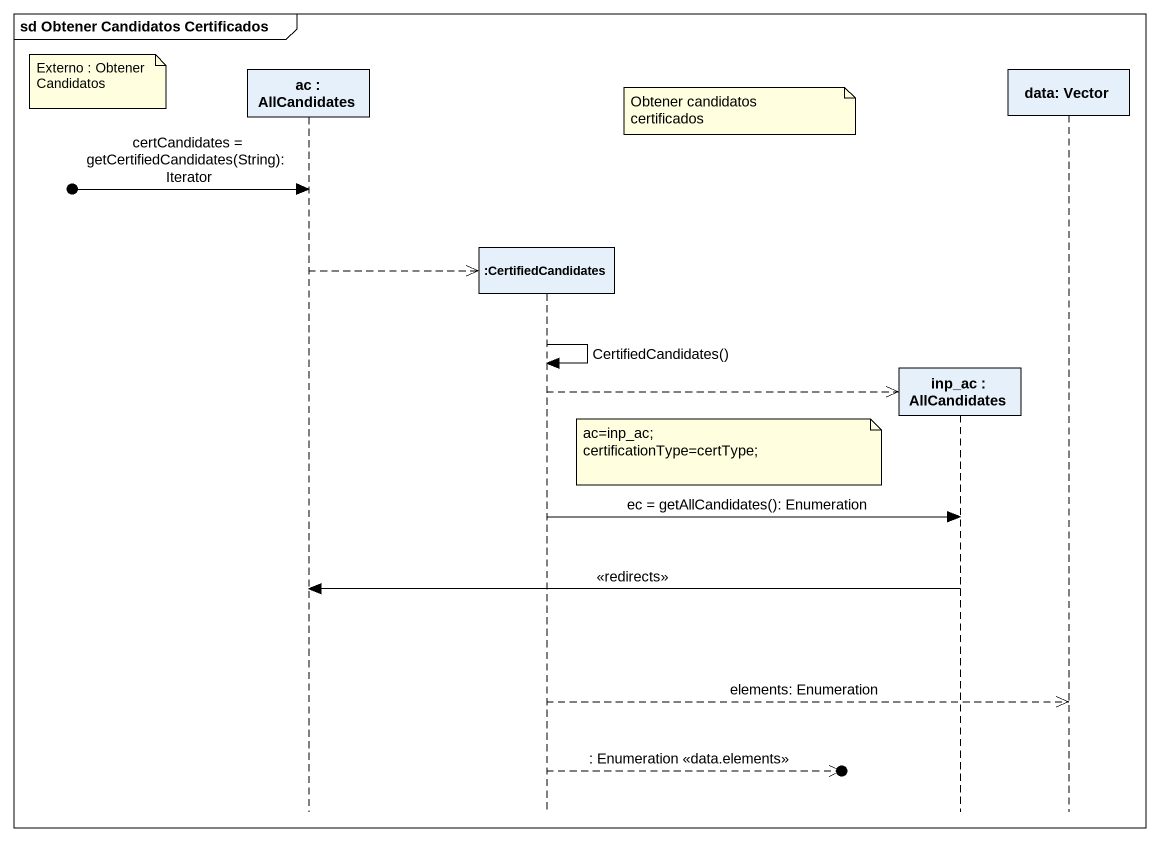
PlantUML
@startuml
mainframe sd Obtener Candidatos Certificados
hide footbox
participant "ac : AllCandidates" as ac
participant ":CertifiedCandidates" as CertifiedCandidates
participant "inp_ac : AllCandidates" as inp_ac
participant "data: Vector" as data_Vector

note left of ac : Externo : Obtener Candidatos
note right of CertifiedCandidates : Obtener candidatos certificados
[o-> ac : certCandidates = getCertifiedCandidates(String): Iterator
ac -->> CertifiedCandidates **
CertifiedCandidates -> CertifiedCandidates : CertifiedCandidates()
CertifiedCandidates -->> inp_ac **
note right of CertifiedCandidates
  ac=inp_ac;
  certificationType=certType;
end note
CertifiedCandidates -> inp_ac : ec = getAllCandidates(): Enumeration
inp_ac -> ac : <<redirects>>
CertifiedCandidates -->> data_Vector : elements: Enumeration
CertifiedCandidates -->>o] : : Enumeration <<data.elements>>
@enduml
